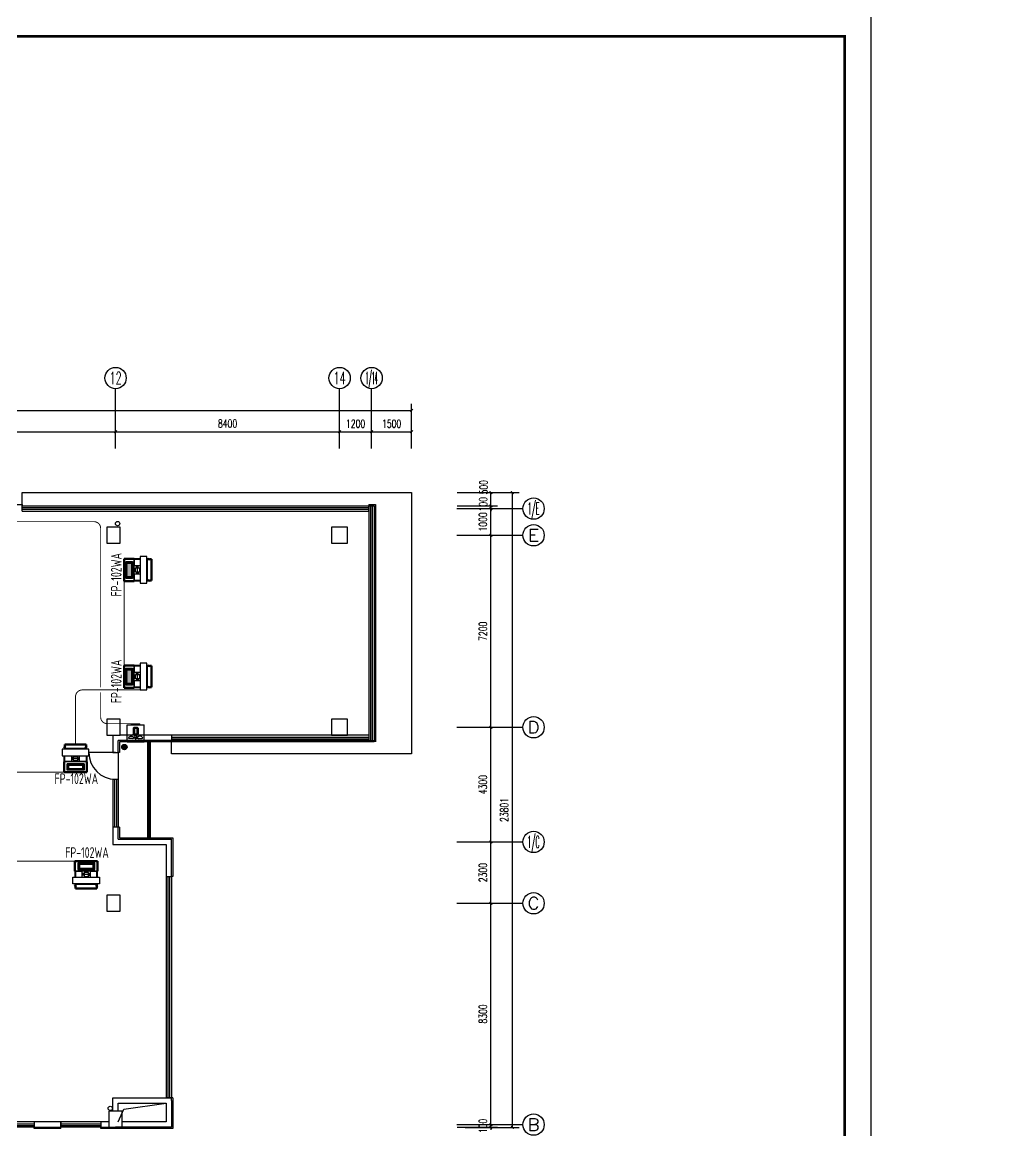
# Model space of a CAD drawing. Extents: x 2166032 to 5302137, y 581493 to 2416206.
# Drawn here: x 2387243 to 2424117, y 991472 to 1033045 of the extents above; entities that cross this region are included whole.
import ezdxf
from ezdxf.enums import TextEntityAlignment as Align

# ---------------------------------------------------------------- set-up
doc = ezdxf.new("R2010")
doc.units = 0
doc.header["$LTSCALE"] = 1000
doc.header["$MEASUREMENT"] = 0
for name, color, linetype in [('3T_WOOD', 21, 'Continuous'), ('ACS_FFG_FK', 7, 'Continuous'), ('AXIS', 3, 'Continuous'), ('AXIS_TEXT', 7, 'Continuous'), ('COLUMN', 2, 'Continuous'), ('PUB_TITLE', 137, 'Continuous'), ('S_WIN', 5, 'Continuous'), ('STAIR', 8, 'Continuous'), ('SURFACE', 8, 'Continuous'), ('WALL', 8, 'Continuous'), ('WINDOW', 8, 'Continuous'), ('WIRE-照明', 1, 'Continuous'), ('屋面', 151, 'Continuous'), ('消防', 7, 'Continuous'), ('风机盘管', 7, 'Continuous')]:
    doc.layers.add(name, color=color, linetype=linetype)
doc.layers.add('ACS_KT_SB', color=130, linetype='Continuous', lineweight=13)
doc.layers.add('ACS_SFG_F2', color=6, linetype='Continuous', lineweight=50)
doc.styles.add('_TCH_AXIS', font='complex_.ttf')
doc.styles.add('COMPLEX', font='complex_.ttf')
doc.styles.add('DIM_FONT', font='simplex_.ttf', dxfattribs={"width": 0.7})
doc.styles.add('HZ', font='！tssdeng.shx', dxfattribs={"bigfont": '！tssdchn.shx'})
doc.styles.add('TSSD_Dimension', font='Tssdeng.shx', dxfattribs={"width": 0.7, "bigfont": 'tssdchn.shx'})
doc.dimstyles.new('DIMN', dxfattribs={"dimtxt": 300, "dimasz": 100, "dimexe": 250, "dimexo": 300, "dimgap": 150, "dimtad": 1, "dimdec": 0, "dimzin": 0, "dimdsep": 46, "dimtxsty": 'DIM_FONT', "dimblk": 'ARCHTICK', "dimcen": 0.09, "dimclrt": 7, "dimazin": 2, "dimtfac": 1, "dimtdec": 0, "dimtix": 1, "dimtmove": 2, "dimatfit": 3, "dimldrblk": 'ARCHTICK', "dimfxl": 1, "dimtolj": 1, "dimtzin": 0, "dimarcsym": 0})

# ---------------------------------------------------------------- blocks, each defined once
blk = doc.blocks.new('$SB61_1')
for p, q in [((-344, 91), (-380, 54)), ((-380, 54), (-380, -52)), ((-344, 91), (-134, 91)), ((-344, 91), (-344, -89)), ((-344, 43), (-134, 43)), ((-93, 50), (-134, 91)), ((-134, 91), (-134, -89)), ((-93, 50), (-93, -47)), ((-93, 32), (-10, 32)), ((-10, 66), (-10, -64)), ((-10, 66), (10, 66)), ((10, 16), (10, 66)), ((-344, -89), (-380, -52)), ((-344, -45), (-134, -45)), ((-344, -89), (-134, -89)), ((-93, -47), (-134, -89)), ((-93, -27), (-10, -27)), ((-10, -64), (10, -64)), ((10, -16), (10, -64))]:
    blk.add_line(p, q)
for points in [[(27, 198, 0.411372), (11, 254, 0.494273), (-35, 83, 0.741953), (33, 105, 0.098181), (27, 124, -0.171786), (27, 198)], [(31, -198, -0.313475), (12, -256, -0.472676), (-35, -80, -0.748081), (34, -102, -0.098181), (28, -121, 0.171786), (28, -196)]]:
    blk.add_lwpolyline(points, format="xyb")
blk.add_lwpolyline([(10, 16), (34, 16), (34, -16), (10, -16)], close=True)
for tag, p, height, style, width, flags in [('UNIT', (0, 0), 0.001, 'HZ', 0.7, 1), ('WHAT', (0, 0), 0.001, 'HZ', 0.7, 1), ('SPEC', (0, 0), 0.001, 'HZ', 0.7, 1), ('YSIZE', (34, -16), 0.15, 'DIM_FONT', 0.8, 9), ('XSIZE', (34, -16), 0.15, 'DIM_FONT', 0.8, 9)]:
    blk.add_attdef(tag, p, '', height=height, dxfattribs=dict(style=style, width=width, flags=flags))
blk = doc.blocks.new('A$C54D307B5')
at = {"layer": '消防'}
for p, q in [((0, -300), (0, 300)), ((0, 300), (640, 300)), ((165, 345), (475, 345)), ((165, 300), (165, 345)), ((475, 300), (475, 345)), ((640, -300), (640, 300)), ((0, -340), (0, -300)), ((0, -300), (640, -300)), ((0, -340), (640, -340)), ((640, -340), (640, -300))]:
    blk.add_line(p, q, dxfattribs=at)
at = {"layer": '风机盘管', "xscale": -1.057367996545509, "yscale": 1.057367996545509, "zscale": 1.0573679886336, "rotation": 90}
blk.add_blockref('$SB61_1', (321, -183), dxfattribs=at)
blk = doc.blocks.new('H-DTDFFS-20')
for p, q in [((-0.5, 0.5), (0.5, 0.5)), ((-0.5, -0.5), (-0.5, 0.5)), ((0.5, 0.5), (-0.5, 0.5)), ((-0.44, -0.34), (-0.44, 0.34)), ((-0.44, 0.34), (0.44, 0.34)), ((-0.4, 0.3), (0.4, 0.3)), ((-0.4, -0.3), (-0.4, 0.3)), ((0.4, 0.3), (0.4, -0.3)), ((0.44, 0.34), (0.44, -0.34)), ((0.5, 0.5), (0.5, -0.5)), ((0.5, -0.5), (-0.5, -0.5)), ((0.44, -0.34), (-0.44, -0.34)), ((0.4, -0.3), (-0.4, -0.3))]:
    blk.add_line(p, q)
at = {"const_width": 0.01}
for points in [[(-0.4, 0.162), (0.4, 0.162)], [(-0.4, 0), (0.4, 0)], [(-0.4, -0.162), (0.4, -0.162)]]:
    blk.add_lwpolyline(points, dxfattribs=at)
blk = doc.blocks.new('_ArchTick')
at = {"color": 0, "linetype": 'ByBlock', "const_width": 0.4}
blk.add_lwpolyline([(-0.5, -0.5), (0.5, 0.5)], dxfattribs=at)
blk = doc.blocks.new('*D2456')
at = {"layer": 'AXIS', "color": 0, "lineweight": -2}
for p, q in [((2403549, 991704), (2405068, 991704)), ((2403549, 991604), (2405068, 991604)), ((2404818, 991704), (2404818, 991804)), ((2404818, 991604), (2404818, 991704)), ((2404818, 991604), (2404818, 991504))]:
    blk.add_line(p, q, dxfattribs=at)
at = {"layer": 'Defpoints', "color": 0}
for p in [(2403249, 991704), (2403249, 991604), (2404818, 991704)]:
    blk.add_point(p, dxfattribs=at)
at = {"layer": 'AXIS', "color": 0, "lineweight": -2, "xscale": 100, "yscale": 100, "zscale": 100}
for p, rotation in [((2404818, 991704), 270), ((2404818, 991604), 90)]:
    blk.add_blockref('_ArchTick', p, dxfattribs=dict(at, rotation=rotation))
at = {"layer": 'AXIS', "color": 7, "insert": (2404517, 991654), "char_height": 300, "attachment_point": 5, "rotation": 90, "style": 'DIM_FONT'}
blk.add_mtext('\\A1;100', dxfattribs=at)
blk = doc.blocks.new('*D2457')
at = {"layer": 'AXIS', "color": 0, "lineweight": -2}
for p, q in [((2403549, 1000004), (2405068, 1000004)), ((2404818, 991704), (2404818, 1000004)), ((2403549, 991704), (2405068, 991704))]:
    blk.add_line(p, q, dxfattribs=at)
at = {"layer": 'Defpoints', "color": 0}
for p in [(2403249, 1000004), (2404818, 1000004), (2403249, 991704)]:
    blk.add_point(p, dxfattribs=at)
at = {"layer": 'AXIS', "color": 0, "lineweight": -2, "xscale": 100, "yscale": 100, "zscale": 100}
for p, rotation in [((2404818, 1000004), 90), ((2404818, 991704), 270)]:
    blk.add_blockref('_ArchTick', p, dxfattribs=dict(at, rotation=rotation))
at = {"layer": 'AXIS', "color": 7, "insert": (2404517, 995854), "char_height": 300, "attachment_point": 5, "rotation": 90, "style": 'DIM_FONT'}
blk.add_mtext('\\A1;8300', dxfattribs=at)
blk = doc.blocks.new('*D2458')
at = {"layer": 'AXIS', "color": 0, "lineweight": -2}
for p, q in [((2403549, 1002304), (2405068, 1002304)), ((2404818, 1000004), (2404818, 1002304)), ((2403549, 1000004), (2405068, 1000004))]:
    blk.add_line(p, q, dxfattribs=at)
at = {"layer": 'Defpoints', "color": 0}
for p in [(2403249, 1002304), (2404818, 1002304), (2403249, 1000004)]:
    blk.add_point(p, dxfattribs=at)
at = {"layer": 'AXIS', "color": 0, "lineweight": -2, "xscale": 100, "yscale": 100, "zscale": 100}
for p, rotation in [((2404818, 1002304), 90), ((2404818, 1000004), 270)]:
    blk.add_blockref('_ArchTick', p, dxfattribs=dict(at, rotation=rotation))
at = {"layer": 'AXIS', "color": 7, "insert": (2404517, 1001154), "char_height": 300, "attachment_point": 5, "rotation": 90, "style": 'DIM_FONT'}
blk.add_mtext('\\A1;2300', dxfattribs=at)
blk = doc.blocks.new('*D2459')
at = {"layer": 'AXIS', "color": 0, "lineweight": -2}
for p, q in [((2403549, 1006604), (2405068, 1006604)), ((2404818, 1002304), (2404818, 1006604)), ((2403549, 1002304), (2405068, 1002304))]:
    blk.add_line(p, q, dxfattribs=at)
at = {"layer": 'Defpoints', "color": 0}
for p in [(2403249, 1006604), (2404818, 1006604), (2403249, 1002304)]:
    blk.add_point(p, dxfattribs=at)
at = {"layer": 'AXIS', "color": 0, "lineweight": -2, "xscale": 100, "yscale": 100, "zscale": 100}
for p, rotation in [((2404818, 1006604), 90), ((2404818, 1002304), 270)]:
    blk.add_blockref('_ArchTick', p, dxfattribs=dict(at, rotation=rotation))
at = {"layer": 'AXIS', "color": 7, "insert": (2404514, 1004454), "char_height": 300, "attachment_point": 5, "rotation": 90, "style": 'DIM_FONT'}
blk.add_mtext('\\A1;4300', dxfattribs=at)
blk = doc.blocks.new('*D2460')
at = {"layer": 'AXIS', "color": 0, "lineweight": -2}
for p, q in [((2403549, 1013804), (2405068, 1013804)), ((2404818, 1006604), (2404818, 1013804)), ((2403549, 1006604), (2405068, 1006604))]:
    blk.add_line(p, q, dxfattribs=at)
at = {"layer": 'Defpoints', "color": 0}
for p in [(2403249, 1013804), (2404818, 1013804), (2403249, 1006604)]:
    blk.add_point(p, dxfattribs=at)
at = {"layer": 'AXIS', "color": 0, "lineweight": -2, "xscale": 100, "yscale": 100, "zscale": 100}
for p, rotation in [((2404818, 1013804), 90), ((2404818, 1006604), 270)]:
    blk.add_blockref('_ArchTick', p, dxfattribs=dict(at, rotation=rotation))
at = {"layer": 'AXIS', "color": 7, "insert": (2404517, 1010204), "char_height": 300, "attachment_point": 5, "rotation": 90, "style": 'DIM_FONT'}
blk.add_mtext('\\A1;7200', dxfattribs=at)
blk = doc.blocks.new('*D2461')
at = {"layer": 'AXIS', "color": 0, "lineweight": -2}
for p, q in [((2403549, 1014804), (2405068, 1014804)), ((2404818, 1013804), (2404818, 1014804)), ((2403549, 1013804), (2405068, 1013804))]:
    blk.add_line(p, q, dxfattribs=at)
at = {"layer": 'Defpoints', "color": 0}
for p in [(2403249, 1014804), (2404818, 1014804), (2403249, 1013804)]:
    blk.add_point(p, dxfattribs=at)
at = {"layer": 'AXIS', "color": 0, "lineweight": -2, "xscale": 100, "yscale": 100, "zscale": 100}
for p, rotation in [((2404818, 1014804), 90), ((2404818, 1013804), 270)]:
    blk.add_blockref('_ArchTick', p, dxfattribs=dict(at, rotation=rotation))
at = {"layer": 'AXIS', "color": 7, "insert": (2404517, 1014304), "char_height": 300, "attachment_point": 5, "rotation": 90, "style": 'DIM_FONT'}
blk.add_mtext('\\A1;1000', dxfattribs=at)
blk = doc.blocks.new('*D2462')
at = {"layer": 'AXIS', "color": 0, "lineweight": -2}
for p, q in [((2403549, 1014904), (2405068, 1014904)), ((2403549, 1014804), (2405068, 1014804)), ((2404818, 1014904), (2404818, 1015004)), ((2404818, 1014804), (2404818, 1014904)), ((2404818, 1014804), (2404818, 1014704))]:
    blk.add_line(p, q, dxfattribs=at)
at = {"layer": 'Defpoints', "color": 0}
for p in [(2403249, 1014904), (2403249, 1014804), (2404818, 1014904)]:
    blk.add_point(p, dxfattribs=at)
at = {"layer": 'AXIS', "color": 0, "lineweight": -2, "xscale": 100, "yscale": 100, "zscale": 100}
for p, rotation in [((2404818, 1014904), 270), ((2404818, 1014804), 90)]:
    blk.add_blockref('_ArchTick', p, dxfattribs=dict(at, rotation=rotation))
at = {"layer": 'AXIS', "color": 7, "insert": (2404525, 1014971), "char_height": 300, "attachment_point": 5, "rotation": 90, "style": 'DIM_FONT'}
blk.add_mtext('\\A1;100', dxfattribs=at)
blk = doc.blocks.new('*D2463')
at = {"layer": 'AXIS', "color": 0, "lineweight": -2}
for p, q in [((2403549, 1015404), (2405068, 1015404)), ((2404818, 1014904), (2404818, 1015404)), ((2403549, 1014904), (2405068, 1014904))]:
    blk.add_line(p, q, dxfattribs=at)
at = {"layer": 'Defpoints', "color": 0}
for p in [(2403249, 1015404), (2404818, 1015404), (2403249, 1014904)]:
    blk.add_point(p, dxfattribs=at)
at = {"layer": 'AXIS', "color": 0, "lineweight": -2, "xscale": 100, "yscale": 100, "zscale": 100}
for p, rotation in [((2404818, 1015404), 90), ((2404818, 1014904), 270)]:
    blk.add_blockref('_ArchTick', p, dxfattribs=dict(at, rotation=rotation))
at = {"layer": 'AXIS', "color": 7, "insert": (2404543, 1015604), "char_height": 300, "attachment_point": 5, "rotation": 90, "style": 'DIM_FONT'}
blk.add_mtext('\\A1;500', dxfattribs=at)
blk = doc.blocks.new('*D2464')
at = {"layer": 'AXIS', "color": 0, "lineweight": -2}
for p, q in [((2403849, 1015404), (2405868, 1015404)), ((2405618, 991603), (2405618, 1015404)), ((2403849, 991603), (2405868, 991603))]:
    blk.add_line(p, q, dxfattribs=at)
at = {"layer": 'Defpoints', "color": 0}
for p in [(2403549, 1015404), (2405618, 1015404), (2403549, 991603)]:
    blk.add_point(p, dxfattribs=at)
at = {"layer": 'AXIS', "color": 0, "lineweight": -2, "xscale": 100, "yscale": 100, "zscale": 100}
for p, rotation in [((2405618, 1015404), 90), ((2405618, 991603), 270)]:
    blk.add_blockref('_ArchTick', p, dxfattribs=dict(at, rotation=rotation))
at = {"layer": 'AXIS', "color": 7, "insert": (2405317, 1003504), "char_height": 300, "attachment_point": 5, "rotation": 90, "style": 'DIM_FONT'}
blk.add_mtext('\\A1;23801', dxfattribs=at)
blk = doc.blocks.new('*D2481')
at = {"layer": 'AXIS', "color": 0, "lineweight": -2}
for p, q in [((2382343, 1017062), (2382343, 1017937)), ((2390743, 1017062), (2390743, 1017937)), ((2382343, 1017687), (2390743, 1017687))]:
    blk.add_line(p, q, dxfattribs=at)
at = {"layer": 'Defpoints', "color": 0}
for p in [(2390743, 1017687), (2382343, 1016762), (2390743, 1016762)]:
    blk.add_point(p, dxfattribs=at)
at = {"layer": 'AXIS', "color": 0, "lineweight": -2, "xscale": 100, "yscale": 100, "zscale": 100, "rotation": 180}
blk.add_blockref('_ArchTick', (2382343, 1017687), dxfattribs=at)
at = {"layer": 'AXIS', "color": 0, "lineweight": -2, "xscale": 100, "yscale": 100, "zscale": 100}
blk.add_blockref('_ArchTick', (2390743, 1017687), dxfattribs=at)
at = {"layer": 'AXIS', "color": 7, "insert": (2386543, 1017992), "char_height": 300, "attachment_point": 5, "style": 'DIM_FONT'}
blk.add_mtext('\\A1;8400', dxfattribs=at)
blk = doc.blocks.new('*D2482')
at = {"layer": 'AXIS', "color": 0, "lineweight": -2}
for p, q in [((2390743, 1017062), (2390743, 1017937)), ((2399143, 1017062), (2399143, 1017937)), ((2390743, 1017687), (2399143, 1017687))]:
    blk.add_line(p, q, dxfattribs=at)
at = {"layer": 'Defpoints', "color": 0}
for p in [(2399143, 1017687), (2390743, 1016762), (2399143, 1016762)]:
    blk.add_point(p, dxfattribs=at)
at = {"layer": 'AXIS', "color": 0, "lineweight": -2, "xscale": 100, "yscale": 100, "zscale": 100, "rotation": 180}
blk.add_blockref('_ArchTick', (2390743, 1017687), dxfattribs=at)
at = {"layer": 'AXIS', "color": 0, "lineweight": -2, "xscale": 100, "yscale": 100, "zscale": 100}
blk.add_blockref('_ArchTick', (2399143, 1017687), dxfattribs=at)
at = {"layer": 'AXIS', "color": 7, "insert": (2394943, 1017992), "char_height": 300, "attachment_point": 5, "style": 'DIM_FONT'}
blk.add_mtext('\\A1;8400', dxfattribs=at)
blk = doc.blocks.new('*D2483')
at = {"layer": 'AXIS', "color": 0, "lineweight": -2}
for p, q in [((2399143, 1017062), (2399143, 1017937)), ((2400343, 1017062), (2400343, 1017937)), ((2399143, 1017687), (2400343, 1017687))]:
    blk.add_line(p, q, dxfattribs=at)
at = {"layer": 'Defpoints', "color": 0}
for p in [(2400343, 1017687), (2399143, 1016762), (2400343, 1016762)]:
    blk.add_point(p, dxfattribs=at)
at = {"layer": 'AXIS', "color": 0, "lineweight": -2, "xscale": 100, "yscale": 100, "zscale": 100, "rotation": 180}
blk.add_blockref('_ArchTick', (2399143, 1017687), dxfattribs=at)
at = {"layer": 'AXIS', "color": 0, "lineweight": -2, "xscale": 100, "yscale": 100, "zscale": 100}
blk.add_blockref('_ArchTick', (2400343, 1017687), dxfattribs=at)
at = {"layer": 'AXIS', "color": 7, "insert": (2399743, 1017988), "char_height": 300, "attachment_point": 5, "style": 'DIM_FONT'}
blk.add_mtext('\\A1;1200', dxfattribs=at)
blk = doc.blocks.new('*D2484')
at = {"layer": 'AXIS', "color": 0, "lineweight": -2}
for p, q in [((2400343, 1017062), (2400343, 1017937)), ((2401843, 1017062), (2401843, 1017937)), ((2400343, 1017687), (2401843, 1017687))]:
    blk.add_line(p, q, dxfattribs=at)
at = {"layer": 'Defpoints', "color": 0}
for p in [(2401843, 1017687), (2400343, 1016762), (2401843, 1016762)]:
    blk.add_point(p, dxfattribs=at)
at = {"layer": 'AXIS', "color": 0, "lineweight": -2, "xscale": 100, "yscale": 100, "zscale": 100, "rotation": 180}
blk.add_blockref('_ArchTick', (2400343, 1017687), dxfattribs=at)
at = {"layer": 'AXIS', "color": 0, "lineweight": -2, "xscale": 100, "yscale": 100, "zscale": 100}
blk.add_blockref('_ArchTick', (2401843, 1017687), dxfattribs=at)
at = {"layer": 'AXIS', "color": 7, "insert": (2401093, 1017988), "char_height": 300, "attachment_point": 5, "style": 'DIM_FONT'}
blk.add_mtext('\\A1;1500', dxfattribs=at)
blk = doc.blocks.new('*D2485')
at = {"layer": 'AXIS', "color": 0, "lineweight": -2}
for p, q in [((2330543, 1017362), (2330543, 1018737)), ((2401843, 1017362), (2401843, 1018737)), ((2330543, 1018487), (2401843, 1018487))]:
    blk.add_line(p, q, dxfattribs=at)
at = {"layer": 'Defpoints', "color": 0}
for p in [(2401843, 1018487), (2330543, 1017062), (2401843, 1017062)]:
    blk.add_point(p, dxfattribs=at)
at = {"layer": 'AXIS', "color": 0, "lineweight": -2, "xscale": 100, "yscale": 100, "zscale": 100, "rotation": 180}
blk.add_blockref('_ArchTick', (2330543, 1018487), dxfattribs=at)
at = {"layer": 'AXIS', "color": 0, "lineweight": -2, "xscale": 100, "yscale": 100, "zscale": 100}
blk.add_blockref('_ArchTick', (2401843, 1018487), dxfattribs=at)
at = {"layer": 'AXIS', "color": 7, "insert": (2366193, 1018788), "char_height": 300, "attachment_point": 5, "style": 'DIM_FONT'}
blk.add_mtext('\\A1;71300', dxfattribs=at)
blk = doc.blocks.new('$TCHSYS$WIN2D')
for p, q in [((-0.5, 0.5), (0.5, 0.5)), ((-0.5, 0.5), (-0.5, -0.5)), ((0.5, 0.5), (0.5, -0.5)), ((0.5, 0.1667), (-0.5, 0.1667)), ((0.5, -0.1667), (-0.5, -0.1667)), ((-0.5, -0.5), (0.5, -0.5))]:
    blk.add_line(p, q)
blk = doc.blocks.new('_AXISO')
blk.add_circle((0, 0), 0.5)
at = {"layer": 'AXIS_TEXT', "style": 'COMPLEX', "width": 1.171875}
blk.add_attdef('A', text='', height=0.56, dxfattribs=at).set_placement((-0.25, -0.28), (0.25, -0.28), align=Align.FIT)

msp = doc.modelspace()

# ---------------------------------------------------------------- hatches: boundary and pattern name
at = {"layer": 'S_WIN'}
h = msp.add_hatch(dxfattribs=at)
h.set_pattern_fill('ANSI31', color=256, scale=20, style=0)
h.set_pattern_definition([(45, (2100872.442, 464814.625), (-22.4506403, 22.4506403), [])])
h.paths.add_polyline_path([(2390973.3, 1005865, 1), (2391173.3, 1005865, 1)])

# ---------------------------------------------------------------- linework, layer by layer
at = {"color": 0}
for p, q in [((2391443.4, 1012079.4), (2391443.4, 1012929.4)), ((2391443.4, 1012929.4), (2391668.4, 1012929.4)), ((2391455.9, 1012654.4), (2391455.9, 1012904.4)), ((2391455.9, 1012904.4), (2391668.4, 1012904.4)), ((2391668.4, 1013004.4), (2391668.4, 1012004.4)), ((2391918.4, 1013004.4), (2391668.4, 1013004.4)), ((2391918.4, 1012004.4), (2391918.4, 1013004.4)), ((2391918.4, 1012904.4), (2391943.4, 1012904.4)), ((2391943.4, 1012074.4), (2391943.4, 1012934.4)), ((2391668.4, 1012654.4), (2391455.9, 1012654.4)), ((2391455.9, 1012104.4), (2391455.9, 1012354.4)), ((2391455.9, 1012354.4), (2391668.4, 1012354.4)), ((2391487.2, 1012584.4), (2391637.2, 1012584.4)), ((2391487.2, 1012424.4), (2391487.2, 1012584.4)), ((2391637.2, 1012424.4), (2391487.2, 1012424.4)), ((2391530.9, 1012584.4), (2391530.9, 1012654.4)), ((2391530.9, 1012424.4), (2391530.9, 1012354.4)), ((2391562.1, 1012354.4), (2391562.1, 1012654.4)), ((2391593.4, 1012584.4), (2391593.4, 1012654.4)), ((2391593.4, 1012424.4), (2391593.4, 1012354.4)), ((2391637.2, 1012584.4), (2391637.2, 1012424.4)), ((2391668.4, 1012079.4), (2391443.4, 1012079.4)), ((2391668.4, 1012104.4), (2391455.9, 1012104.4)), ((2391668.4, 1012004.4), (2391918.4, 1012004.4)), ((2391918.4, 1012104.4), (2391943.4, 1012104.4)), ((2391668.4, 1009004.4), (2391668.4, 1008004.4)), ((2391918.4, 1009004.4), (2391668.4, 1009004.4)), ((2391918.4, 1008004.4), (2391918.4, 1009004.4)), ((2391443.4, 1008079.4), (2391443.4, 1008929.4)), ((2391443.4, 1008929.4), (2391668.4, 1008929.4)), ((2391455.9, 1008654.4), (2391455.9, 1008904.4)), ((2391455.9, 1008904.4), (2391668.4, 1008904.4)), ((2391668.4, 1008654.4), (2391455.9, 1008654.4)), ((2391487.2, 1008584.4), (2391637.2, 1008584.4)), ((2391487.2, 1008424.4), (2391487.2, 1008584.4)), ((2391530.9, 1008584.4), (2391530.9, 1008654.4)), ((2391562.1, 1008354.4), (2391562.1, 1008654.4)), ((2391593.4, 1008584.4), (2391593.4, 1008654.4)), ((2391637.2, 1008584.4), (2391637.2, 1008424.4)), ((2391918.4, 1008904.4), (2391943.4, 1008904.4)), ((2391943.4, 1008074.4), (2391943.4, 1008934.4)), ((2391455.9, 1008104.4), (2391455.9, 1008354.4)), ((2391455.9, 1008354.4), (2391668.4, 1008354.4)), ((2391637.2, 1008424.4), (2391487.2, 1008424.4)), ((2391530.9, 1008424.4), (2391530.9, 1008354.4)), ((2391593.4, 1008424.4), (2391593.4, 1008354.4)), ((2391668.4, 1008079.4), (2391443.4, 1008079.4)), ((2391668.4, 1008104.4), (2391455.9, 1008104.4)), ((2391668.4, 1008004.4), (2391918.4, 1008004.4)), ((2391918.4, 1008104.4), (2391943.4, 1008104.4)), ((2389743.4, 1005779.3), (2388743.4, 1005779.3)), ((2388743.4, 1005779.3), (2388743.4, 1005529.3)), ((2389673.4, 1005804.3), (2388813.4, 1005804.3)), ((2388843.4, 1005779.3), (2388843.4, 1005804.3)), ((2389643.4, 1005779.3), (2389643.4, 1005804.3)), ((2389743.4, 1005529.3), (2389743.4, 1005779.3)), ((2388743.4, 1005529.3), (2389743.4, 1005529.3)), ((2388818.4, 1005304.3), (2388818.4, 1005529.3)), ((2389668.4, 1005304.3), (2388818.4, 1005304.3)), ((2388843.4, 1005316.8), (2388843.4, 1005529.3)), ((2389093.4, 1005316.8), (2388843.4, 1005316.8)), ((2389093.4, 1005529.3), (2389093.4, 1005316.8)), ((2389163.4, 1005454.3), (2389093.4, 1005454.3)), ((2389393.4, 1005423), (2389093.4, 1005423)), ((2389163.4, 1005391.8), (2389093.4, 1005391.8)), ((2389163.4, 1005348), (2389163.4, 1005498)), ((2389163.4, 1005498), (2389323.4, 1005498)), ((2389323.4, 1005348), (2389163.4, 1005348)), ((2389323.4, 1005498), (2389323.4, 1005348)), ((2389323.4, 1005454.3), (2389393.4, 1005454.3)), ((2389323.4, 1005391.8), (2389393.4, 1005391.8)), ((2389393.4, 1005316.8), (2389393.4, 1005529.3)), ((2389643.4, 1005316.8), (2389393.4, 1005316.8)), ((2389643.4, 1005529.3), (2389643.4, 1005316.8)), ((2389668.4, 1005529.3), (2389668.4, 1005304.3)), ((2390068.4, 1001203.3), (2389218.4, 1001203.3)), ((2389218.4, 1001203.3), (2389218.4, 1000978.3)), ((2389493.4, 1001190.8), (2389243.4, 1001190.8)), ((2389243.4, 1001190.8), (2389243.4, 1000978.3)), ((2389493.4, 1000978.3), (2389493.4, 1001190.8)), ((2389563.4, 1001115.8), (2389493.4, 1001115.8)), ((2389793.4, 1001084.5), (2389493.4, 1001084.5)), ((2389563.4, 1001159.5), (2389563.4, 1001009.5)), ((2389723.4, 1001159.5), (2389563.4, 1001159.5)), ((2389723.4, 1001009.5), (2389723.4, 1001159.5)), ((2389723.4, 1001115.8), (2389793.4, 1001115.8)), ((2390043.4, 1001190.8), (2389793.4, 1001190.8)), ((2389793.4, 1001190.8), (2389793.4, 1000978.3)), ((2390043.4, 1000978.3), (2390043.4, 1001190.8)), ((2390068.4, 1000978.3), (2390068.4, 1001203.3)), ((2389143.4, 1000978.3), (2390143.4, 1000978.3)), ((2389143.4, 1000728.3), (2389143.4, 1000978.3)), ((2390143.4, 1000728.3), (2389143.4, 1000728.3)), ((2390073.4, 1000703.3), (2389213.4, 1000703.3)), ((2389243.4, 1000728.3), (2389243.4, 1000703.3)), ((2389563.4, 1001053.3), (2389493.4, 1001053.3)), ((2389563.4, 1001009.5), (2389723.4, 1001009.5)), ((2389723.4, 1001053.3), (2389793.4, 1001053.3)), ((2390043.4, 1000728.3), (2390043.4, 1000703.3)), ((2390143.4, 1000978.3), (2390143.4, 1000728.3))]:
    msp.add_line(p, q, dxfattribs=at)
msp.add_circle((2604640.5, 1020101.3), 438608.5)
at = {"layer": '3T_WOOD'}
for p, q in [((2391943.4, 1006104.3), (2391943.4, 1002403.2)), ((2391993.4, 1006104.3), (2391993.4, 1002403.2))]:
    msp.add_line(p, q, dxfattribs=at)
at = {"layer": 'ACS_SFG_F2'}
for p, q in [((2391065.1, 1012081.9), (2391065.1, 1012927)), ((2391065.1, 1012927), (2391443.4, 1012927)), ((2391943.4, 1012904.4), (2391989.3, 1012904.4)), ((2391989.3, 1012904.4), (2391964.6, 1012939)), ((2391964.6, 1012939), (2392041.8, 1012881.1)), ((2392031.2, 1012903.9), (2392093.4, 1012904.4)), ((2392041.8, 1012881.1), (2392031.2, 1012903.9)), ((2392093.4, 1012104.4), (2392093.4, 1012904.4)), ((2391065.1, 1012081.9), (2391443.4, 1012081.9)), ((2391943.4, 1012104.4), (2391989.3, 1012104.4)), ((2391989.3, 1012104.4), (2391964.6, 1012139)), ((2391964.6, 1012139), (2392041.8, 1012081.1)), ((2392031.2, 1012103.9), (2392093.4, 1012104.4)), ((2392041.8, 1012081.1), (2392031.2, 1012103.9)), ((2391065.1, 1008081.9), (2391065.1, 1008927)), ((2391065.1, 1008927), (2391443.4, 1008927)), ((2391943.4, 1008904.4), (2391989.3, 1008904.4)), ((2391989.3, 1008904.4), (2391964.6, 1008939)), ((2391964.6, 1008939), (2392041.8, 1008881.1)), ((2392031.2, 1008903.9), (2392093.4, 1008904.4)), ((2392041.8, 1008881.1), (2392031.2, 1008903.9)), ((2392093.4, 1008104.4), (2392093.4, 1008904.4)), ((2391989.3, 1008104.4), (2391964.6, 1008139)), ((2391964.6, 1008139), (2392041.8, 1008081.1)), ((2391065.1, 1008081.9), (2391443.4, 1008081.9)), ((2391943.4, 1008104.4), (2391989.3, 1008104.4)), ((2392031.2, 1008103.9), (2392093.4, 1008104.4)), ((2392041.8, 1008081.1), (2392031.2, 1008103.9)), ((2388808.8, 1005825.5), (2388866.7, 1005902.6)), ((2388843.4, 1005850.1), (2388808.8, 1005825.5)), ((2389643.4, 1005954.3), (2388843.4, 1005954.3)), ((2388843.9, 1005892.1), (2388843.4, 1005954.3)), ((2388843.4, 1005804.3), (2388843.4, 1005850.1)), ((2388866.7, 1005902.6), (2388843.9, 1005892.1)), ((2389608.8, 1005825.5), (2389666.7, 1005902.6)), ((2389643.4, 1005850.1), (2389608.8, 1005825.5)), ((2389643.9, 1005892.1), (2389643.4, 1005954.3)), ((2389643.4, 1005804.3), (2389643.4, 1005850.1)), ((2389666.7, 1005902.6), (2389643.9, 1005892.1)), ((2388820.8, 1004925.9), (2388820.8, 1005304.3)), ((2389665.9, 1004925.9), (2389665.9, 1005304.3)), ((2389665.9, 1004925.9), (2388820.8, 1004926)), ((2390065.9, 1001581.6), (2389220.8, 1001581.6)), ((2389220.8, 1001581.6), (2389220.8, 1001203.3)), ((2390065.9, 1001581.6), (2390065.9, 1001203.3)), ((2389243.4, 1000657.4), (2389208.8, 1000682.1)), ((2389208.8, 1000682.1), (2389266.7, 1000604.9)), ((2389243.4, 1000703.3), (2389243.4, 1000657.4)), ((2390043.4, 1000657.4), (2390008.8, 1000682.1)), ((2390008.8, 1000682.1), (2390066.7, 1000604.9)), ((2390043.4, 1000703.3), (2390043.4, 1000657.4)), ((2389243.9, 1000615.4), (2389243.4, 1000553.3)), ((2390043.4, 1000553.3), (2389243.4, 1000553.3)), ((2389266.7, 1000604.9), (2389243.9, 1000615.4)), ((2390043.9, 1000615.4), (2390043.4, 1000553.3)), ((2390066.7, 1000604.9), (2390043.9, 1000615.4))]:
    msp.add_line(p, q, dxfattribs=at)
at = {"layer": 'AXIS'}
for p, q in [((2390743.4, 1017505.6), (2390743.4, 1019301.3)), ((2399143.4, 1017505.6), (2399143.4, 1019301.3)), ((2400343.4, 1017505.6), (2400343.4, 1019301.3)), ((2403542.7, 1014804.3), (2406012.7, 1014804.3)), ((2403542.7, 1013804.3), (2406012.7, 1013804.3)), ((2403542.7, 1006604.3), (2406012.7, 1006604.3)), ((2403542.7, 1002304.3), (2406012.7, 1002304.3)), ((2403542.7, 1000004.3), (2406012.7, 1000004.3)), ((2403542.7, 991704.3), (2406012.7, 991704.3))]:
    msp.add_line(p, q, dxfattribs=at)
msp.add_lwpolyline([(2390843.4, 991804.4), (2391056.2, 992288.3), (2392643.4, 992504.3)], dxfattribs=at)
at = {"layer": 'COLUMN'}
for p, q in [((2390922.3, 1014104.4), (2390422.3, 1014104.4)), ((2390422.3, 1014104.4), (2390422.3, 1013504.3)), ((2390922.3, 1013504.3), (2390922.3, 1014104.4)), ((2399443.4, 1014104.3), (2398843.4, 1014104.3)), ((2398843.4, 1014104.3), (2398843.4, 1013504.1)), ((2399443.4, 1013504.1), (2399443.4, 1014104.3)), ((2390422.3, 1013504.3), (2390922.3, 1013504.3)), ((2398843.4, 1013504.1), (2399443.4, 1013504.1)), ((2390922.3, 1006904.4), (2390422.3, 1006904.4)), ((2390422.3, 1006904.4), (2390422.3, 1006304.3)), ((2390922.3, 1006304.3), (2390922.3, 1006904.4)), ((2399443.4, 1006904.3), (2398843.4, 1006904.3)), ((2398843.4, 1006904.3), (2398843.4, 1006304.1)), ((2399443.4, 1006304.1), (2399443.4, 1006904.3)), ((2390422.3, 1006304.3), (2390922.3, 1006304.3)), ((2398843.4, 1006304.1), (2399443.4, 1006304.1)), ((2390922.3, 1000304.4), (2390422.3, 1000304.4)), ((2390422.3, 1000304.4), (2390422.3, 999704.3)), ((2390922.3, 999704.3), (2390922.3, 1000304.4)), ((2390422.3, 999704.3), (2390922.3, 999704.3)), ((2390993.1, 992204.4), (2390493.1, 992204.4)), ((2390493.1, 992204.4), (2390493.1, 991604.3)), ((2390993.1, 991604.3), (2390993.1, 992204.4)), ((2390493.1, 991604.3), (2390993.1, 991604.3))]:
    msp.add_line(p, q, dxfattribs=at)
at = {"layer": 'PUB_TITLE'}
msp.add_lwpolyline([(2313973.2, 974119.6), (2419073.2, 974119.6), (2419073.2, 1033519.6), (2313973.2, 1033519.6)], close=True, dxfattribs=at)
at = {"layer": 'PUB_TITLE', "const_width": 100}
msp.add_lwpolyline([(2316473.2, 975119.6), (2418073.2, 975119.6), (2418073.2, 1032519.6), (2316473.2, 1032519.6)], close=True, dxfattribs=at)
at = {"layer": 'S_WIN'}
msp.add_circle((2391073.3, 1005865), 100, dxfattribs=at)
at = {"layer": 'STAIR'}
msp.add_lwpolyline([(2387243.4, 1014904.3), (2387243.4, 1015404.3), (2400443.4, 1015404.3), (2401843.4, 1015404.3), (2401843.4, 1006104.3), (2401843.4, 1005604.3), (2392843.4, 1005604.3), (2392843.4, 1006104.3)], dxfattribs=at)
at = {"layer": 'SURFACE'}
for p, q in [((2381893.4, 1014954.3), (2387243.4, 1014954.3)), ((2387243.4, 1014954.3), (2387243.4, 1014904.3)), ((2400243.4, 1014954.3), (2400243.4, 1014904.3)), ((2400243.4, 1014954.3), (2400493.4, 1014954.3)), ((2400493.4, 1014954.3), (2400493.4, 1006404.3)), ((2390893.4, 1006054.3), (2390893.4, 1005654.3)), ((2399143.4, 1006054.3), (2390893.4, 1006054.3)), ((2400243.4, 1006054.3), (2399143.4, 1006054.3)), ((2400493.4, 1006404.3), (2400493.4, 1006454.3)), ((2400493.4, 1006454.3), (2400493.4, 1006454.3)), ((2400493.4, 1006404.3), (2400493.4, 1006054.3)), ((2390893.4, 1005654.3), (2390843.4, 1005654.3)), ((2390893.4, 1002854.3), (2390843.4, 1002854.3)), ((2390893.4, 1002854.3), (2390893.4, 1002454.3)), ((2390893.4, 1002454.3), (2392893.4, 1002454.3)), ((2392893.4, 1002454.3), (2392893.4, 1001004.3)), ((2392893.4, 1001004.3), (2392843.4, 1001004.3)), ((2392893.4, 992704.3), (2392843.4, 992704.3)), ((2392893.4, 992704.3), (2392893.4, 992604.3)), ((2392893.4, 992604.3), (2392893.4, 991553.3)), ((2387693.4, 991553.7), (2387693.4, 991603.7)), ((2388693.4, 991553.6), (2387693.4, 991553.7)), ((2388693.4, 991553.6), (2388693.4, 991603.6)), ((2390193.4, 991553.5), (2390193.4, 991603.5)), ((2390743.4, 991553.5), (2390193.4, 991553.5)), ((2392893.4, 991553.3), (2390743.4, 991553.4))]:
    msp.add_line(p, q, dxfattribs=at)
at = {"layer": 'WALL'}
for p, q in [((2400443.4, 1014904.3), (2400243.4, 1014904.3)), ((2400243.4, 1014904.3), (2400243.4, 1014704.3)), ((2400443.4, 1014904.3), (2400443.4, 1006404.3)), ((2400243.4, 1014704.3), (2400243.4, 1006304.3)), ((2390643.4, 1006304.3), (2390643.4, 1005654.3)), ((2390843.4, 1005654.3), (2390843.4, 1006104.3)), ((2399143.4, 1006104.3), (2390843.4, 1006104.3)), ((2398843.4, 1006304.3), (2390922.3, 1006304.3)), ((2392043.4, 1006104.3), (2392043.4, 1002404.3)), ((2400243.4, 1006104.3), (2399143.4, 1006104.3)), ((2400243.4, 1006304.3), (2399443.4, 1006304.3)), ((2400243.4, 1006104.3), (2400243.4, 1006054.3)), ((2400443.4, 1006054.3), (2400243.4, 1006054.3)), ((2400443.4, 1006404.3), (2400443.4, 1006054.3)), ((2390643.4, 1005654.3), (2390843.4, 1005654.3)), ((2390843.4, 1002854.3), (2390643.4, 1002854.3)), ((2390643.4, 1002854.3), (2390643.4, 1002204.3)), ((2390843.4, 1002404.3), (2390843.4, 1002854.3)), ((2390843.4, 1002404.3), (2392843.4, 1002404.3)), ((2392843.4, 1001004.3), (2392843.4, 1002404.3)), ((2390643.4, 1002204.3), (2392643.4, 1002204.3)), ((2392643.4, 1002204.3), (2392643.4, 1001004.3)), ((2392643.4, 1001004.3), (2392843.4, 1001004.3)), ((2390643.4, 992704.3), (2392643.4, 992704.3)), ((2390643.4, 992204.4), (2390643.4, 992704.3)), ((2390843.4, 992504.3), (2392643.4, 992504.3)), ((2390843.4, 992204.4), (2390843.4, 992504.3)), ((2392843.4, 992704.3), (2392643.4, 992704.3)), ((2392643.4, 992504.3), (2392643.4, 991803.3)), ((2392843.4, 992604.3), (2392843.4, 992704.3)), ((2392843.4, 992604.3), (2392843.4, 991603.3)), ((2388693.4, 991803.6), (2387693.4, 991803.7)), ((2387693.4, 991803.7), (2387693.4, 991603.7)), ((2387693.4, 991603.7), (2388693.4, 991603.6)), ((2388693.4, 991603.6), (2388693.4, 991803.6)), ((2390493.1, 991803.5), (2390193.4, 991803.5)), ((2390193.4, 991803.5), (2390193.4, 991603.5)), ((2390193.4, 991603.5), (2390743.4, 991603.5)), ((2392843.4, 991603.3), (2390743.4, 991603.4)), ((2392643.4, 991803.3), (2390993.1, 991803.4))]:
    msp.add_line(p, q, dxfattribs=at)
at = {"layer": 'WINDOW'}
for p, q in [((2390743.4, 1005654.3), (2389743.4, 1005654.3)), ((2390843.4, 1005654.3), (2390843.4, 1002854.3)), ((2390643.4, 1004654.3), (2390643.4, 1002854.3)), ((2390643.4, 1004654.3), (2390843.4, 1004654.3)), ((2390710, 1004654.3), (2390710, 1002854.3)), ((2390776.7, 1004654.3), (2390776.7, 1002854.3)), ((2390843.4, 1004654.3), (2390843.4, 1002854.3))]:
    msp.add_line(p, q, dxfattribs=at)
msp.add_arc((2390743.4, 1005654.3), 1000, 180, 270, dxfattribs=at)
at = {"layer": 'WIRE-照明', "linetype": 'Continuous', "const_width": 35}
for points in [[(2383265.6, 1014314.5), (2389934.7, 1014314.5, -0.4142136), (2390184.7, 1014064.5), (2390184.7, 1008096.9)], [(2389243.4, 1005954.3), (2389243.4, 1007754.4, -0.4142136), (2389493.4, 1008004.4), (2391668.4, 1008004.4)], [(2391339.7, 1006739.5), (2390434.7, 1006739.5, -0.4142136), (2390184.7, 1006989.5), (2390184.7, 1007911.9)]]:
    msp.add_lwpolyline(points, format="xyb", dxfattribs=at)
for points in [[(2391065.1, 1008927), (2391065.1, 1012081.9)], [(2383235.8, 1004925.9), (2389665.9, 1004925.8)], [(2389220.8, 1001581.6), (2383235.8, 1001581.6)]]:
    msp.add_lwpolyline(points, dxfattribs=at)
at = {"layer": '屋面', "color": 6}
for centre in [(2390818.8, 1014242.5), (2390544, 992311)]:
    msp.add_circle(centre, 80, dxfattribs=at)

# ---------------------------------------------------------------- block references
msp.add_blockref('A$C54D307B5', (2391174.7, 1006394.3))
at = {"layer": 'ACS_FFG_FK', "yscale": 240, "zscale": 0.7999999999999972}
for p, xscale, rotation in [((2391256, 1012498, -52), 640, 270), ((2391256, 1008498, -52), 640, 270), ((2389649.8, 1001390.6, -52), -640, 180)]:
    msp.add_blockref('H-DTDFFS-20', p, dxfattribs=dict(at, xscale=xscale, rotation=rotation))
at = {"layer": 'ACS_FFG_FK', "xscale": 640, "yscale": 240, "zscale": 0.7999999999999972}
msp.add_blockref('H-DTDFFS-20', (2389249.8, 1005116.9, -52), dxfattribs=at)
at = {"layer": 'AXIS'}
ref = msp.add_blockref('_AXISO', (2390743.4, 1019701.3), dxfattribs=dict(at, xscale=800, yscale=800, zscale=800))
ref.add_attrib('A', '12', dxfattribs={"layer": 'AXIS_TEXT', "height": 452.55, "style": '_TCH_AXIS', "width": 0.597514}).set_placement((2390517.1, 1019475.1), (2390969.6, 1019475.1), align=Align.FIT)
ref = msp.add_blockref('_AXISO', (2399143.4, 1019701.3), dxfattribs=dict(at, xscale=800, yscale=800, zscale=800))
ref.add_attrib('A', '14', dxfattribs={"layer": 'AXIS_TEXT', "height": 452.55, "style": '_TCH_AXIS', "width": 0.581255}).set_placement((2398917.1, 1019475.1), (2399369.6, 1019475.1), align=Align.FIT)
ref = msp.add_blockref('_AXISO', (2400343.4, 1019701.3), dxfattribs=dict(at, xscale=800, yscale=800, zscale=800))
ref.add_attrib('A', '1/14', dxfattribs={"layer": 'AXIS_TEXT', "height": 452.55, "style": '_TCH_AXIS', "width": 0.286726}).set_placement((2400117.1, 1019475.1), (2400569.6, 1019475.1), align=Align.FIT)
ref = msp.add_blockref('_AXISO', (2406412.7, 1014804.3), dxfattribs=dict(at, xscale=800, yscale=800, zscale=800))
ref.add_attrib('A', '1/E', dxfattribs={"layer": 'AXIS_TEXT', "height": 452.55, "style": '_TCH_AXIS', "width": 0.361372}).set_placement((2406186.5, 1014578), (2406639, 1014578), align=Align.FIT)
ref = msp.add_blockref('_AXISO', (2406412.7, 1013804.3), dxfattribs=dict(at, xscale=800, yscale=800, zscale=800))
ref.add_attrib('A', 'E', dxfattribs={"layer": 'AXIS_TEXT', "height": 452.5, "style": '_TCH_AXIS'}).set_placement((2406186.5, 1013578), (2406639, 1013578), align=Align.FIT)
ref = msp.add_blockref('_AXISO', (2406412.7, 1006604.3), dxfattribs=dict(at, xscale=800, yscale=800, zscale=800))
ref.add_attrib('A', 'D', dxfattribs={"layer": 'AXIS_TEXT', "height": 452.5, "style": '_TCH_AXIS', "width": 0.95528}).set_placement((2406186.5, 1006378), (2406639, 1006378), align=Align.FIT)
ref = msp.add_blockref('_AXISO', (2406412.7, 1002304.3), dxfattribs=dict(at, xscale=800, yscale=800, zscale=800))
ref.add_attrib('A', '1/C', dxfattribs={"layer": 'AXIS_TEXT', "height": 452.55, "style": '_TCH_AXIS', "width": 0.361372}).set_placement((2406186.5, 1002078), (2406639, 1002078), align=Align.FIT)
ref = msp.add_blockref('_AXISO', (2406412.7, 1000004.3), dxfattribs=dict(at, xscale=800, yscale=800, zscale=800))
ref.add_attrib('A', 'C', dxfattribs={"layer": 'AXIS_TEXT', "height": 452.5, "style": '_TCH_AXIS'}).set_placement((2406186.5, 999778), (2406639, 999778), align=Align.FIT)
ref = msp.add_blockref('_AXISO', (2406412.7, 991704.3), dxfattribs=dict(at, xscale=800, yscale=800, zscale=800))
ref.add_attrib('A', 'B', dxfattribs={"layer": 'AXIS_TEXT', "height": 452.5, "style": '_TCH_AXIS', "width": 0.95528}).set_placement((2406186.5, 991478), (2406639, 991478), align=Align.FIT)
at = {"layer": 'WINDOW', "yscale": -200}
for p, xscale, zscale, rotation in [((2393743.4, 1014804.3), 13000, 13000, 359.9999999999983), ((2400343.4, 1010504.3), 8800, 8800, 269.9999999996252), ((2396543.4, 1006204.3), 7400, 7400, 180.0000000000016), ((2392743.4, 996854.3), 8300, 8300, 270), ((2386943.4, 991703.7), 1500, 1500, 179.9967493001344), ((2389443.4, 991703.6), 1500, 1500, 179.9967493001344)]:
    msp.add_blockref('$TCHSYS$WIN2D', p, dxfattribs=dict(at, xscale=xscale, zscale=zscale, rotation=rotation))

# ---------------------------------------------------------------- texts
at = {"layer": 'ACS_KT_SB', "color": 0, "style": 'TSSD_Dimension', "width": 0.7}
for p in [(2390969.8, 1011509.6, -125), (2390969.8, 1007509.6, -125)]:
    msp.add_text('FP-102WA', height=400, rotation=90, dxfattribs=at).set_placement(p)
for p in [(2388459.5, 1004477, -125), (2388859.5, 1001707.4, -125)]:
    msp.add_text('FP-102WA', height=400, dxfattribs=at).set_placement(p)

# ---------------------------------------------------------------- dimensions: what is measured, and where the dimension line sits
at = {"layer": 'AXIS'}
for p1, p2, distance, picture, middle in [((2330543.4, 1017062.3), (2401843.4, 1017062.3), 1424.8, '*D2485', (2366193.4, 1018788.5)), ((2382343.4, 1016762.3), (2390743.4, 1016762.3), 924.8, '*D2481', (2386543.4, 1017991.9)), ((2390743.4, 1016762.3), (2399143.4, 1016762.3), 924.8, '*D2482', (2394943.4, 1017991.9)), ((2399143.4, 1016762.3), (2400343.4, 1016762.3), 924.8, '*D2483', (2399743.4, 1017988.5)), ((2400343.4, 1016762.3), (2401843.4, 1016762.3), 924.8, '*D2484', (2401093.4, 1017988.5)), ((2403548.5, 991603.3), (2403548.5, 1015404.3), -2069.8, '*D2464', (2405317, 1003503.8)), ((2403248.5, 1013804.3), (2403248.5, 1014804.3), -1569.8, '*D2461', (2404517, 1014304.3)), ((2403248.5, 1006604.3), (2403248.5, 1013804.3), -1569.8, '*D2460', (2404517, 1010204.3)), ((2403248.5, 1002304.3), (2403248.5, 1006604.3), -1569.8, '*D2459', (2404513.5, 1004454.3)), ((2403248.5, 1000004.3), (2403248.5, 1002304.3), -1569.8, '*D2458', (2404517, 1001154.3)), ((2403248.5, 991704.3), (2403248.5, 1000004.3), -1569.8, '*D2457', (2404517, 995854.3)), ((2403248.5, 991604.3), (2403248.5, 991704.3), -1569.8, '*D2456', (2404517, 991654.3))]:
    dim = msp.add_aligned_dim(p1=p1, p2=p2, distance=distance, dimstyle='DIMN', dxfattribs=at)
    dim.commit()
    dim.dimension.update_dxf_attribs({"geometry": picture, "text_midpoint": middle})
for base, p1, p2, picture, middle in [((2404818.3, 1015404.3), (2403248.5, 1014904.3), (2403248.5, 1015404.3), '*D2463', (2404543.3, 1015604.1)), ((2404818.3, 1014904.3), (2403248.5, 1014804.3), (2403248.5, 1014904.3), '*D2462', (2404525.3, 1014970.7))]:
    dim = msp.add_linear_dim(base=base, p1=p1, p2=p2, angle=90, dimstyle='DIMN', dxfattribs=at)
    dim.commit()
    dim.dimension.update_dxf_attribs({"geometry": picture, "text_midpoint": middle, "dimtype": 161})

doc.saveas('drawing.dxf')
